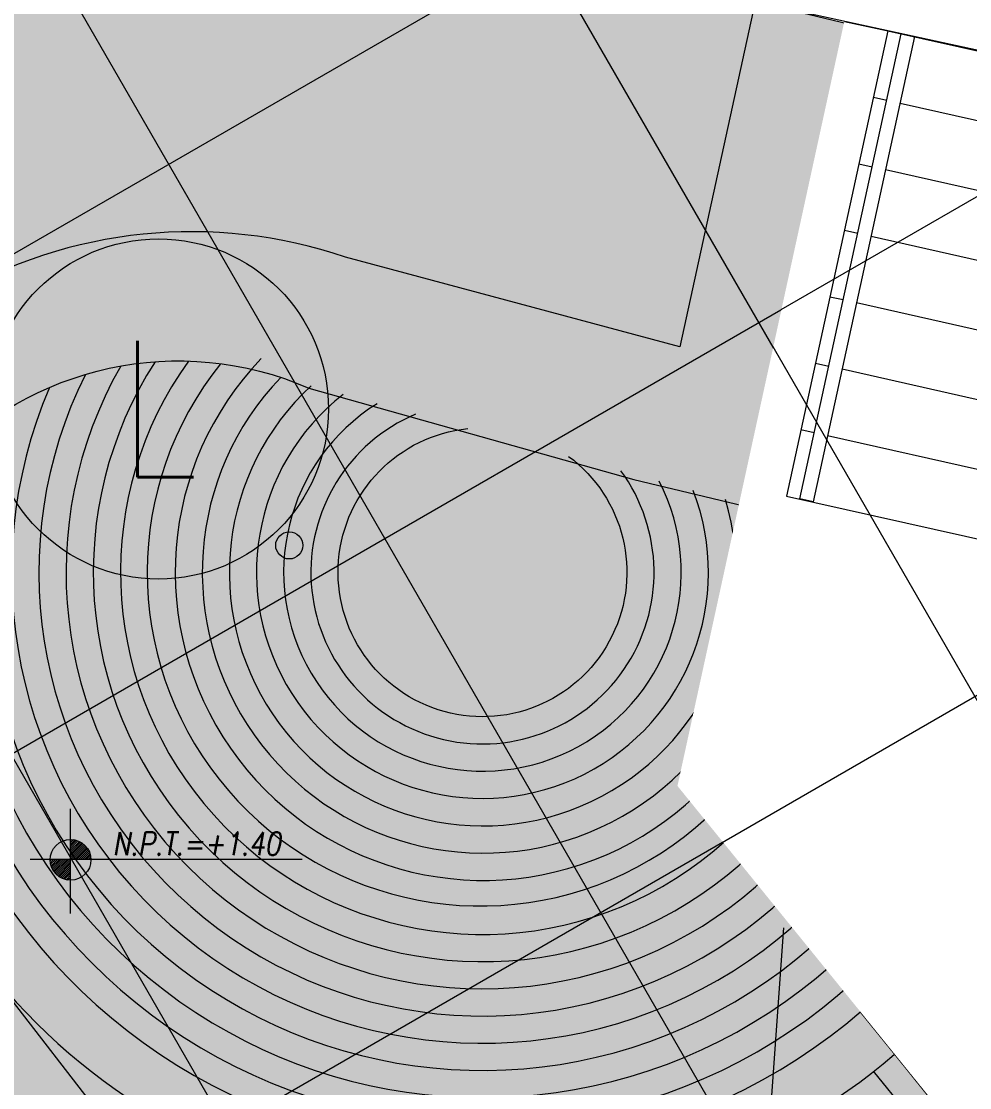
# Model space of a CAD drawing. Header units: inches. Extents: x 0 to 766, y -245 to 236.
# Drawn here: x 208.216 to 211.702, y 76.302 to 80.221 of the extents above; entities that cross this region are included whole.
import ezdxf
from ezdxf.enums import TextEntityAlignment as Align

# ---------------------------------------------------------------- set-up
doc = ezdxf.new("R2010")
doc.units = ezdxf.units.IN
doc.header["$MEASUREMENT"] = 0
doc.set_wipeout_variables(frame=1)
for name, pattern in [('ACAD_ISO13W100', [36, 12, -3, 12, -3, 0, -3, 0, -3]), ('PHANTOM', [2.5, 1.25, -0.25, 0.25, -0.25, 0.25, -0.25]), ('XREF_PAISAJISMO_200612$0$CENTERX2', [101.60000000000001, 63.5, -12.7, 12.7, -12.7])]:
    doc.linetypes.add(name, pattern=pattern)
for name, color, linetype, lineweight in [('A-BARANDAS', 251, 'Continuous', 9), ('A-MURO BAJO', 251, 'Continuous', 9), ('A-TEXTO-INDICACIONES', 251, 'Continuous', 9), ('COTAS-EXTER', 251, 'Continuous', 9), ('DLP_ETAPAS', 251, 'Continuous', 9), ('DLP_HATCH', 251, 'Continuous', 9), ('EJES', 251, 'PHANTOM', 9), ('XREF_PAISAJISMO_200612$0$A-AN-CORTE', 251, 'Continuous', 9), ('XREF_PAISAJISMO_200612$0$A-MURO BAJO', 251, 'Continuous', 9), ('XREF_PAISAJISMO_200612$0$HATCH MUROS', 251, 'Continuous', 9), ('XREF_PISOS_200612$0$A-HATCH-PISOS', 251, 'Continuous', 9), ('XREF_PISOS_200612$0$A-PISO', 251, 'Continuous', 9), ('XREF_PISOS_200612$0$A-PISO-BAJO', 251, 'Continuous', 9), ('XREF_VEGETACION_200612$0$0_PA_alternathera verde', 251, 'Continuous', 9)]:
    doc.layers.add(name, color=color, linetype=linetype, lineweight=lineweight)
doc.styles.add('R80', font='romans.shx', dxfattribs={"width": 0.8, "oblique": 15, "height": 0.1})
doc.styles.add('R80-200', font='romans.shx', dxfattribs={"width": 0.8, "oblique": 10, "height": 0.2})
doc.styles.add('ROMANS', font='romans.shx', dxfattribs={"width": 0.8})

# ---------------------------------------------------------------- blocks, each defined once
blk = doc.blocks.new('XREF_PISOS_200612')
at = {"true_color": 0xc5dddb}
h = blk.add_hatch(color=254, dxfattribs=at)
h.dxf.hatch_style = 1
edge = h.paths.add_edge_path()
edge.add_arc((54.99892079690471, 71.13364628795534), 1.23407653013565, 282.7922702117884, 399.0191692148975)
edge.add_line((55.9577185009839, 71.91059663705528), (57.2055154015443, 70.37074945777196))
edge.add_line((57.20551540152519, 70.3707494577393), (57.0635477855074, 68.39178800270984))
edge.add_arc((55.59758859759313, 68.49695366155356), 1.46972655840478, 355.8967182624839, 462.7922702117883)
edge = h.paths.add_edge_path()
edge.add_line((56.56403178910841, 74.39472984708846), (56.12014712160453, 74.49162354879081))
edge.add_arc((53.78942616723361, 74.48699336778373), 2.330725553522116, -70.16671900337963, 0.11382292701932784, ccw=False)
edge.add_arc((54.99892079629353, 71.1336462860927), 1.234076531673413, 39.01916926829148, 109.83391979392701, ccw=False)
edge.add_line((55.95771850083838, 71.91059663705528), (55.9032063249324, 71.9778675371781))
edge.add_line((55.9032063249324, 71.9778675371781), (56.56403178910841, 74.39472984708846))
h = blk.add_hatch(color=254, dxfattribs=at)
h.dxf.hatch_style = 1
h.paths.add_polyline_path([(54.58020495538949, 72.29451748076826, 0.5090695393243685), (54.02316192019498, 70.37810707837343), (51.94650354498299, 73.06005550175905, 0.3253199722627941)])
edge = h.paths.add_edge_path()
edge.add_line((51.86877816545893, 73.16652453504503), (51.6265304882545, 73.47352974489331))
edge.add_arc((52.67135021931608, 74.06374298036098), 1.199999972390337, 174.0387013124491, 209.4618791887144, ccw=False)
edge.add_arc((53.78938925190596, 74.4870191141963), 2.330762295406509, 187.3617327531659, 214.5100312634821)
at = {"layer": 'XREF_PISOS_200612$0$A-HATCH-PISOS', "true_color": 0x92a9b0}
h = blk.add_hatch(color=253, dxfattribs=at)
h.dxf.hatch_style = 1
edge = h.paths.add_edge_path()
edge.add_arc((55.59758859759313, 68.49695366155356), 1.469726558404782, 0, 360)
edge = h.paths.add_edge_path(flags=17)
edge.add_arc((55.59758859759313, 68.49695366155356), 1.269726558404782, 0, 360)
edge = h.paths.add_edge_path(flags=17)
edge.add_arc((54.99892079690471, 71.13364628795534), 1.034076530135634, 0, 360)
edge = h.paths.add_edge_path()
edge.add_arc((54.99892079690471, 71.13364628795534), 1.234076530135634, 0, 360)
edge = h.paths.add_edge_path()
edge.add_arc((53.78938925403054, 74.4870191141963), 2.330762297507354, 127.4804520067623, 310.5578864230343)
at = {"layer": 'XREF_PISOS_200612$0$A-HATCH-PISOS', "true_color": 0xe0e0e1}
h = blk.add_hatch(color=254, dxfattribs=at)
h.dxf.hatch_style = 1
edge = h.paths.add_edge_path()
edge.add_arc((52.66643022716744, 74.06339957937598), 1.200000062342337, 88.01213453400545, 93.85043760009276)
edge.add_arc((53.78938925408875, 74.4870191141963), 1.430762297742506, 147.2659047779428, 368.6520295151294)
edge.add_line((55.20386973783025, 74.70225320477039), (55.09865969131351, 74.72521906066686))
edge.add_arc((53.78938925440889, 74.4870191141963), 1.330762297125601, -215.6524953205452, 10.311233402340179, ccw=False)
edge = h.paths.add_edge_path()
edge.add_arc((52.66697778995149, 74.06296547409147), 1.200000029135486, 93.89178899422643, 99.96152538096048)
edge.add_arc((53.78938925403054, 74.48701911512762), 1.530762296842064, 150.3247349321483, 367.2244773653008)
edge.add_line((55.30799893170479, 74.679523287341), (55.20386973753921, 74.70225320477039))
edge.add_arc((53.78938925391412, 74.4870191141963), 1.43076229762372, -212.71064724603968, 8.652029516356606, ccw=False)
edge = h.paths.add_edge_path()
edge.add_arc((52.66844042384764, 74.0628813765943), 1.20000007315998, 100.0429389683687, 106.3980952359537)
edge.add_arc((53.78938925347757, 74.48701911512762), 1.630762296623925, 153.5232471654412, 365.9823496797743)
edge.add_line((55.4112704982399, 74.6569805694744), (55.30799893225776, 74.679523287341))
edge.add_arc((53.78938925403054, 74.4870191141963), 1.530762297511769, -209.65888704434474, 7.22447739755421, ccw=False)
edge = h.paths.add_edge_path()
edge.add_arc((52.66769635537639, 74.06217745877802), 1.20000010543789, 106.3751435761861, 113.0706104501771)
edge.add_arc((53.78938925405964, 74.4870191141963), 1.730762297221109, 156.8948425167453, 364.8911504293089)
edge.add_line((55.51384894110379, 74.63458915613592), (55.41127049957868, 74.6569805694744))
edge.add_arc((53.78938925368129, 74.48701911512762), 1.630762297748303, -206.4544495611675, 5.982349676683782, ccw=False)
at = {"layer": 'XREF_PISOS_200612$0$A-HATCH-PISOS', "true_color": 0xb6b7b9}
h = blk.add_hatch(color=9, dxfattribs=at)
h.dxf.hatch_style = 1
edge = h.paths.add_edge_path()
edge.add_line((52.82656347038574, 75.25366267096251), (52.70840953331208, 75.26317060459405))
edge.add_arc((53.78938925356488, 74.48701911233366), 1.330762298284656, 144.3213713190764, 370.3112335558802)
edge.add_line((55.09865969102248, 74.7252190625295), (55.00924709517858, 74.74473655875772))
edge.add_arc((53.79838421504246, 74.48659735079855), 1.238073004784988, -218.28429400160428, 12.034509564420091, ccw=False)
edge = h.paths.add_edge_path(flags=17)
edge.add_line((52.93987790952087, 75.23331252112985), (52.82656347038574, 75.25366267096251))
edge.add_arc((53.79838421504246, 74.48659735079855), 1.238073004771285, 141.7157059983957, 372.0345095644202)
edge.add_line((55.00924709517858, 74.74473655875772), (54.90699555852916, 74.76705661322922))
edge.add_arc((53.802571711567, 74.49025919195265), 1.138581945300408, -220.7388985044346, 14.070000220909378, ccw=False)
edge = h.paths.add_edge_path(flags=16)
edge.add_line((54.68529960481101, 74.74655005522072), (54.78190200086101, 74.7234928170219))
edge.add_arc((53.7830450226611, 74.48644914384931), 1.026598736551829, -224.18387945800384, 13.350180440410327, ccw=False)
edge.add_line((53.04686415856122, 75.20195085648447), (53.1506424418767, 75.16386979445815))
edge.add_arc((53.78938378344174, 74.48694257065654), 0.930709926748427, 133.337517589443, 312.8782368868921)
edge.add_arc((53.79732532892376, 74.4867668133229), 0.9251949243882076, 312.5252442106387, 376.3072154385884)
edge = h.paths.add_edge_path(flags=16)
edge.add_arc((52.65826434892369, 74.06684806663543), 1.199999826124216, 71.09462636329957, 76.28425072596549)
edge.add_arc((53.80378945104894, 74.48891788441688), 1.137727940708759, 139.180311149362, 374.150430368692)
edge.add_line((54.9069955580926, 74.76705661322922), (54.89438762961072, 74.6966324429959))
edge.add_line((54.89438762961072, 74.6966324429959), (54.78192317628418, 74.72356236632913))
edge.add_arc((53.78308458157699, 74.48643847741187), 1.026599375107881, -224.19736376415938, 13.354773306653726, ccw=False)
h = blk.add_hatch(color=9, dxfattribs=at)
h.dxf.hatch_style = 1
edge = h.paths.add_edge_path()
edge.add_line((51.79844065188081, 74.88716805260628), (51.67236577896983, 74.7285963781178))
edge.add_arc((53.78938925388502, 74.48701911047101), 2.130762297767082, 173.4900369748853, 361.5882792129217)
edge.add_line((55.9193329254631, 74.54607777204365), (55.81853303583921, 74.56808095332235))
edge.add_arc((53.78938925391412, 74.48701911326498), 2.030762297670194, -191.36413629534252, 2.287680641641316, ccw=False)
edge = h.paths.add_edge_path()
edge.add_line((51.9300802021753, 75.00741598103195), (51.79844065185171, 74.88716805260628))
edge.add_arc((53.78938925388502, 74.48701911326498), 2.030762297659275, 168.6358637046575, 362.2876806416085)
edge.add_line((55.81853303583921, 74.56808095332235), (55.71739480952965, 74.59015798848122))
edge.add_arc((53.78938925403054, 74.4870191141963), 1.930762297493972, -195.636254959721, 3.0621254132458944, ccw=False)
edge = h.paths.add_edge_path()
edge.add_line((52.06378956395201, 75.09857148304582), (51.9300802021753, 75.00741598103195))
edge.add_arc((53.78938925397233, 74.4870191141963), 1.930762297411756, 164.3637450398135, 363.0621254407513)
edge.add_line((55.71739480952965, 74.59015798941255), (55.61585846950766, 74.61232192721218))
edge.add_arc((53.78938925362309, 74.48701911140233), 1.830762298121708, -199.5143219486023, 3.9245616693016814, ccw=False)
edge = h.paths.add_edge_path()
edge.add_line((52.19745903913281, 75.16620710119605), (52.06378956395201, 75.09857148304582))
edge.add_arc((53.78938925400143, 74.4870191141963), 1.830762297553703, 160.4856781377707, 363.9245615828768)
edge.add_line((55.61585846950766, 74.61232192721218), (55.51384894139483, 74.6345891552046))
edge.add_arc((53.78938925426337, 74.48701911605895), 1.730762297080385, -203.10524369809252, 4.891150337399608, ccw=False)
at = {"layer": 'XREF_PISOS_200612$0$A-HATCH-PISOS', "true_color": 0xe0e0e1}
h = blk.add_hatch(color=254, dxfattribs=at)
h.dxf.hatch_style = 1
edge = h.paths.add_edge_path(flags=16)
edge.add_line((53.52343468970503, 75.05897125042975), (53.38736772688571, 75.09725859761238))
edge.add_arc((53.78986939205788, 74.4870981387794), 0.730960584429584, 123.4114499115848, 386.3382136874616)
edge.add_line((54.44494948640931, 74.81140269618481), (54.30439571887837, 74.84889942314476))
edge.add_arc((53.78829237117316, 74.48692108597606), 0.6303895478923638, -245.15599080770198, 35.04458819528452, ccw=False)
edge = h.paths.add_edge_path(flags=16)
edge.add_line((53.69799279805738, 75.00985303055495), (53.52343468970503, 75.05897125042975))
edge.add_arc((53.78829237219179, 74.48692109063268), 0.6303895440885066, 114.8440094541357, 395.0445879019404)
edge.add_line((54.30439571887837, 74.84889942314476), (54.14002295184764, 74.88547190465033))
edge.add_arc((53.78938796836883, 74.48701454605907), 0.5307665760527032, -260.0845541652534, 48.652829930020005, ccw=False)
edge = h.paths.add_edge_path()
edge.add_line((53.26529771648347, 75.13160739745945), (53.15063402269152, 75.16387019399554))
edge.add_arc((53.79056392496568, 74.48669492360204), 0.9317062984959988, 133.3802099532283, 376.1947080118275)
edge.add_line((54.6852996047528, 74.74655005522072), (54.56888593002805, 74.77433588542044))
edge.add_arc((53.78938925283728, 74.48701910953969), 0.830762300212253, -230.88668131177576, 20.23351767297902, ccw=False)
edge = h.paths.add_edge_path(flags=17)
edge.add_line((53.3875042591535, 75.09739627037197), (53.26556438326952, 75.13183715194464))
edge.add_arc((53.78938478903729, 74.48702633567154), 0.830763989518972, 129.0891280649266, 380.2329435857571)
edge.add_line((54.56888593005715, 74.77433588542044), (54.44494948638021, 74.81140269618481))
edge.add_arc((53.78985013553756, 74.48712857346982), 0.7309643398532095, -236.60337193478972, 26.335406073326112, ccw=False)
at = {"layer": 'XREF_PISOS_200612$0$A-HATCH-PISOS', "true_color": 0x92a9b0}
h = blk.add_hatch(color=253, dxfattribs=at)
h.dxf.hatch_style = 1
edge = h.paths.add_edge_path()
edge.add_line((53.69799279805738, 75.00985303055495), (54.14002295184764, 74.88547190465033))
edge.add_arc((53.7893892537104, 74.48701911326498), 0.5307622982392207, -260.0843325881158, 48.65260838913332, ccw=False)
h = blk.add_hatch(color=253, dxfattribs=at)
h.dxf.hatch_style = 1
edge = h.paths.add_edge_path()
edge.add_arc((52.67123684540275, 74.06265266425908), 1.199999999044897, 146.3561883176361, 173.9865527514772)
edge.add_arc((53.78938925382681, 74.4870191141963), 2.330762297655056, 187.3618337408711, 360.3744832982749)
edge.add_line((56.12010176797048, 74.50225279014558), (55.9193329254631, 74.54607777204365))
edge.add_arc((53.78938925423427, 74.4870191141963), 2.130762297318609, -186.47992867501887, 1.5882791130479745, ccw=False)
at = {"layer": 'XREF_PISOS_200612$0$A-PISO'}
for p, q in [((56.00062398504815, 72.33415688108653, 1.358552034868517e-06), (55.52063302736497, 72.9264910351485, 1.058326044239726e-06)), ((55.96815143167623, 72.2153937658295, 1.386836973059e-06), (55.45146202112664, 72.8530157469213, 1.063656738834243e-06)), ((55.93567887830432, 72.0966306515038, 1.41512191124949e-06), (55.37953621413908, 72.78294002823532, 1.067264353508462e-06)), ((55.9022657085734, 71.97442738432437, 1.0691692138858e-06), (55.30488810231327, 72.71622377634048, 1.069169213885796e-06)), ((55.57364803590463, 72.2257238868624, 1.285869830250226e-06), (55.22719456543564, 72.65326574072242, 1.069169213885796e-06))]:
    blk.add_line(p, q, dxfattribs=at)
at = {"layer": 'XREF_PISOS_200612$0$A-PISO-BAJO'}
blk.add_line((55.30488810231327, 72.71622377634048, 1.069169213885796e-06), (55.17892234318424, 72.87167216651142, 1.069169213885796e-06), dxfattribs=at)
at = {"layer": 'XREF_PISOS_200612$0$A-PISO-BAJO', "elevation": 1.069169213885796e-06}
blk.add_lwpolyline([(54.10577660927083, 74.91317361406982, -5.333950036102515), (53.73498989705695, 75.01498627848923)], format="xyb", dxfattribs=at)
at = {"layer": 'XREF_PISOS_200612$0$A-PISO-BAJO'}
for centre, radius, start, end in [((53.78938925403054, 74.4870191141963, 1.069169213885796e-06), 1.530762297507354, 150.3246780403434, 7.224477239872913), ((53.78938925403054, 74.4870191141963, 1.069169213885796e-06), 1.430762297507354, 147.265802488582, 8.652029499653697), ((53.78938925403054, 74.4870191141963, 1.069169213885796e-06), 1.330762297507354, 144.3213713920815, 10.31123339747147), ((53.782903280342, 74.48655564244837, -3.047465909136982e-06), 1.225984920685533, 141.2659208488417, 12.46012536782659), ((53.7925505846506, 74.48743839655071, 1.817644484994164e-06), 1.132747910690068, 136.1307928078994, 12.23385783595989), ((53.78938925403054, 74.4870191141963, 1.069169213885796e-06), 1.630762297507354, 153.5231903887261, 5.982349697587545), ((53.79183807628579, 74.48724010586739, 1.817644484994164e-06), 1.032371843836159, 136.0985755013485, 13.91181092276062), ((53.78938925403054, 74.4870191141963, 1.069169213885796e-06), 1.730762297507354, 156.8947562463504, 4.89115042980165), ((53.79057558480417, 74.48672424349934, 1.069169213885796e-06), 0.9316869239700493, 132.5754657164896, 16.71619242660446), ((53.78938925403054, 74.4870191141963, 1.069169213885796e-06), 0.8307622975073541, 128.0975772079916, 21.19408092578895), ((53.78938925403054, 74.4870191141963, 1.069169213885796e-06), 1.830762297507354, 160.4856781549254, 3.924561593731459), ((53.78938925403054, 74.4870191141963, 1.069169213885796e-06), 0.730762297507354, 122.0369735369277, 27.2546846112353), ((53.78938925411785, 74.4870191141963, 1.069169213885796e-06), 0.6307622977510663, 112.9881326275304, 36.30352556222009), ((53.78938925403054, 74.4870191141963, 1.069169213885796e-06), 1.930762297507354, 164.363745057124, 3.062125410865415), ((53.78938925403054, 74.4870191141963, 1.069169213885796e-06), 2.030762297507354, 168.6358637419886, 2.287680627450189), ((53.78938925403054, 74.4870191141963, 1.069169213885796e-06), 2.130762297507355, 173.4900370594879, 1.588279112245515), ((53.78938925403054, 74.4870191141963), 2.330762297507344, 187.3617327471513, 0.3744833155001972)]:
    blk.add_arc(centre, radius, start, end, dxfattribs=at)
blk = doc.blocks.new('XREF_PAISAJISMO_200612')
at = {"layer": 'XREF_PAISAJISMO_200612$0$HATCH MUROS', "true_color": 0xfecc66, "transparency": 33554636}
h = blk.add_hatch(color=31, dxfattribs=at)
h.dxf.hatch_style = 1
edge = h.paths.add_edge_path()
edge.add_line((54.89405069625354, 74.69672495964915), (55.27811512877815, 76.46721136756241))
edge.add_line((55.27811512877815, 76.46721136756241), (54.79171079854132, 76.58343159873039))
edge.add_line((54.79171079854132, 76.58343159873039), (54.51503128538025, 75.31592099461704))
edge.add_line((54.51503128538025, 75.31592099461704), (53.28586507274304, 75.64527508895844))
edge.add_arc((52.72007357972325, 73.97640617378056), 1.762170102351234, 71.27195757771082, 169.4345057587944)
edge.add_line((50.9877793911146, 74.29951654747128), (51.6265304882545, 73.47352974489331))
edge.add_arc((52.67135024428717, 74.06374299060553), 1.199999999170964, 66.45868895567799, 209.4618790281843, ccw=False)
edge.add_line((53.15064245814574, 75.16386978980154), (54.34548771445407, 74.8276569833979))
edge.add_line((54.34548771445407, 74.8276569833979), (54.89405069625354, 74.69672495964915))
h = blk.add_hatch(color=31, dxfattribs=at)
h.dxf.hatch_style = 1
edge = h.paths.add_edge_path()
edge.add_line((48.83705102378735, 49.3797353412956), (42.27613590849796, 51.17364057060331))
edge.add_line((42.27613590849796, 51.17364057060331), (42.1442649459932, 50.6913439296186))
edge.add_line((42.1442649459932, 50.6913439296186), (48.70518002239987, 48.89743871148676))
edge.add_arc((49.03485752572306, 50.1031802855432), 1.24999999984221, 254.7077842086312, 396.5574687146907)
edge.add_line((50.0389323233394, 50.84771624859422), (47.63950677079265, 54.08356091473252))
edge.add_arc((48.84439652319998, 54.97700407076627), 1.499999996173247, 126.6420190714534, 216.5574688337865, ccw=False)
edge.add_line((47.9491763083206, 56.1805740762502), (52.6097548295802, 59.6471311589703))
edge.add_arc((51.71453461091733, 60.8507011635229), 1.499999998587184, 306.6420192086435, 403.0791400210375)
edge.add_line((52.81015109751024, 61.87521300464869), (50.51616055591148, 64.32841438241303))
edge.add_arc((51.61177704366855, 65.3529262226075), 1.499999999647928, 119.94325922672101, 223.0791399646823, ccw=False)
edge.add_line((50.8630638657196, 66.65270642656833), (53.55149262698251, 68.20132367312908))
edge.add_arc((52.80277944903355, 69.50110387708992), 1.500000000480966, 299.9432592267209, 399.0191692085674)
edge.add_line((53.96818250254728, 70.44547442067415), (51.62378202326363, 73.47842186503112))
edge.add_line((51.62378202326363, 73.47842186503112), (50.98777939123102, 74.29951654840261))
edge.add_arc((52.67135024387971, 74.06374298594892), 1.699999996658933, 172.0279315554147, 210.7828218270243)
edge.add_line((51.21085750625934, 73.19370795693249), (53.57648488826817, 70.1346493717283))
edge.add_arc((52.80277944932459, 69.50110387708992), 1.000000000013736, -60.05674077403381, 39.31218981283001, ccw=False)
edge.add_line((53.3019215677632, 68.63458374142647), (50.61349280647119, 67.08596649486572))
edge.add_arc((51.61177704331931, 65.35292622353882), 1.999999999895062, 119.9432592252437, 223.0791399999672)
edge.add_line((50.15095506011858, 63.9869104353711), (52.44494560171734, 61.53370905853808))
edge.add_arc((51.71453461001511, 60.85070116445422), 1.00000000009015, -53.35798079465923, 43.07913999598088, ccw=False)
edge.add_line((52.31134808974457, 60.04832116048783), (47.65076956851408, 56.58176407869905))
edge.add_arc((48.84439652235596, 54.97700407169759), 1.999999996252296, 126.642019092148, 216.5574688909367)
edge.add_line((47.23787685247953, 53.78574652783573), (49.63730240432778, 50.54990186356008))
edge.add_arc((49.03485752598499, 50.1031802855432), 0.7499999998049021, -105.29221581013422, 36.55746873645029, ccw=False)
at = {"layer": 'XREF_PAISAJISMO_200612$0$A-AN-CORTE', "linetype": 'XREF_PAISAJISMO_200612$0$CENTERX2', "ltscale": 0.01}
blk.add_line((52.59818449037266, 41.13173306826502, 2.873573018057788e-07), (55.21519589924719, 77.6159012708813, 1.507209068436844e-06), dxfattribs=at)
at = {"layer": 'XREF_PAISAJISMO_200612$0$A-MURO BAJO', "elevation": 1.44340684943998e-06}
blk.add_lwpolyline([(54.89405069625354, 74.69672495964915), (55.27811512877815, 76.46721136756241), (54.79171079854132, 76.58343159873039), (54.51503128538025, 75.31592099461704), (53.28586507274304, 75.64527508895844, 0.4565830845115735), (50.9877793911146, 74.29951654747128), (51.6265304882545, 73.47352974489331, -0.7199181221196141), (53.15064245814574, 75.16386978980154), (54.34548771445407, 74.8276569833979)], format="xyb", close=True, dxfattribs=at)
at = {"layer": 'XREF_PAISAJISMO_200612$0$A-MURO BAJO', "elevation": 8.087887004281411e-07}
blk.add_lwpolyline([(48.70518002242898, 48.89743871148676, 0.7123039548466682), (50.0389323233394, 50.84771624859422), (47.63950677076355, 54.08356091473252, -0.4137814119066253), (47.9491763083206, 56.1805740762502), (52.6097548295802, 59.64713115803897, 0.4475160109253066), (52.81015109751024, 61.87521300464869), (50.51616055594059, 64.32841438241303, -0.4830737806256684), (50.8630638657196, 66.65270642656833), (53.55149262698251, 68.2013236740604, 0.4614079886898732), (53.96818250254728, 70.44547442067415), (51.6265304882545, 73.47352974489331), (51.23100122841424, 73.16765954904258), (53.57648488826817, 70.1346493717283, -0.4629596469573078), (53.3019215677632, 68.63458374142647), (50.61349280650029, 67.08596649486572, 0.4830737806256697), (50.15095506011858, 63.9869104353711), (52.44494560171734, 61.53370905760676, -0.4475160109253037), (52.31134808974457, 60.04832116048783), (47.65076956851408, 56.58176407869905, 0.4137814119066253), (47.23787685247953, 53.78574652783573), (49.63730240432778, 50.54990186356008, -0.7123039548466682), (48.83705102378735, 49.3797353412956, 0.7123039548466682)], format="xyb", dxfattribs=at)
blk = doc.blocks.new('paisajismo et 1')
at = {"layer": 'XREF_VEGETACION_200612$0$0_PA_alternathera verde', "true_color": 0x99b29c, "transparency": 33554618}
h = blk.add_hatch(dxfattribs=at)
h.set_pattern_fill('STIP2', color=253, scale=0.1, angle=45, style=0, double=1, pattern_type=2)
h.set_pattern_definition([(45, (-0.05515432893298566, 0.0678822509944439), (-0.07071067811865477, 0.07071067811865477), [0, -0.1]), (45, (-0.03535533905960619, 0.06505382340401411), (-0.07071067811865477, 0.07071067811865477), [0, -0.1]), (45, (-0.02192031021695584, 0.04454772733151913), (-0.07071067811865477, 0.07071067811865477), [0, -0.1]), (45, (0.01909188309218735, 0.05303300824016333), (-0.07071067811865477, 0.07071067811865477), [0, -0.1]), (45, (-0.008485281374305487, 0.07636753190308809), (-0.07071067811865477, 0.07071067811865477), [0, -0.1]), (45, (-0.006363961030729115, 0.112429978325963), (-0.07071067811865477, 0.07071067811865477), [0, -0.1]), (45, (-0.03606244584079832, 0.09263098798692226), (-0.07071067811865477, 0.07071067811865477), [0, -0.1]), (45, (0.02262741699814796, 0.09333809465169907), (-0.07071067811865477, 0.07071067811865477), [0, -0.1]), (45, (0.04171930009033531, 0.06717514432966709), (-0.07071067811865477, 0.07071067811865477), [0, -0.1]), (45, (0, 0.004242640919983387), (-0.07071067811865477, 0.07071067811865477), [0, -0.1]), (45, (-0.001414213562384248, 0.03111269790679216), (-0.07071067811865477, 0.07071067811865477), [0, -0.1]), (45, (0.02192031021695584, 0.02757716458290815), (-0.07071067811865477, 0.07071067811865477), [0, -0.1]), (45, (0.01979898987337947, 0.115965511649847), (-0.07071067811865477, 0.07071067811865477), [0, -0.1]), (45, (0.0148492424050346, 0.07566042523831129), (-0.07071067811865477, 0.07071067811865477), [0, -0.1]), (45, (-0.01414213562384248, 0.09333809465169907), (-0.07071067811865477, 0.07071067811865477), [0, -0.1]), (45, (0.004242640687152743, 0.09899494890123606), (-0.07071067811865477, 0.07071067811865477), [0, -0.1]), (45, (-0.002121320343576372, 0.05444722250103951), (-0.07071067811865477, 0.07071067811865477), [0, -0.1]), (45, (-0.02050609665457159, 0.112429978325963), (-0.07071067811865477, 0.07071067811865477), [0, -0.1]), (45, (0.04313351365271956, 0.09263098798692226), (-0.07071067811865477, 0.07071067811865477), [0, -0.1]), (45, (0.0622253967449069, 0.0692964643239975), (-0.07071067811865477, 0.07071067811865477), [0, -0.1]), (120.9638, (-0.02757716446649283, 0.05303300824016333), (0.141421532209918, -0.2828426137166201), [0.004123099999999989, -0.4081874999999993]), (14.03620000000003, (-0.03040559159126133, 0.07990306615829468), (-0.3535534263607663, -0.07071036266044872), [0.005831, -0.5772642]), (23.19860000000003, (0.006363961030729115, 0.08414570707827806), (0.282842725450836, 0.1414213818706459), [0.0053852, -0.5331313]), (194.0362, (0.04101219330914319, 0.05091168824583292), (0.3535534263607664, 0.07071036266044864), [0.005830999999999989, -0.5772641999999986]), (98.13009999999991, (0.009899494936689734, 0.03818376641720533), (-0.07071066359193326, 0.3535533934986177), [0.004999999999999999, -0.4949999999999999]), (0, (-0.003535533905960619, 0.1265721134841442), (0.07071070000000002, 0.07071069999999999), [0.005656900000000001, -0.1357645]), (146.3099, (0.03535533905960619, 0.07778174616396427), (-0.3535532763525759, 0.2121322549781836), [0.005099, -0.5048028999999999]), (8.130100000000086, (-0.01979898987337947, 0.02828427124768496), (0.3535533934986178, 0.07071066359193351), [0.004999999999999996, -0.4949999999999997]), (0, (-0.05586143571417779, 0.08131727948784828), (0.07071070000000002, 0.07071069999999999), [0.0042426, -0.1371787])])
edge = h.paths.add_edge_path()
edge.add_arc((51.71452824366861, 60.85070884227753), 1.000000000216064, 43.0791400622907, 201.8251881637574)
edge.add_arc((49.35667361045489, 60.07555095106363), 1.485354890708911, -86.78856903532977, 15.757876152655115, ccw=False)
edge.add_arc((49.53357393966871, 55.64184337481856), 2.952172311638322, 91.81863581691148, 163.0055155460936)
edge.add_line((46.71031444182154, 56.50470325071365), (46.6640651547059, 56.33555851131678))
edge.add_arc((49.53357393763145, 55.64184337668121), 2.952172309217285, 166.4092828962823, 218.9557343629963)
edge.add_arc((48.8443901540013, 54.97701175138354), 1.999999995301538, 126.64201920200159, 216.5574689137809, ccw=False)
edge.add_line((47.65076319815125, 56.58177175465971), (52.31134172272868, 60.04832883924246))
edge.add_arc((51.71452824343578, 60.85070884227753), 0.9999999991681295, 306.6420192171174, 403.0791400531792)
edge = h.paths.add_edge_path()
edge.add_arc((48.24317445792258, 69.78608579654247), 3.570987634337727, 308.6827920765558, 355.422778427953, ccw=False)
edge.add_arc((51.61177067240351, 65.35293390322477), 1.999999997126928, 119.9432591410272, 124.63522977367461, ccw=False)
edge.add_line((50.6134864394844, 67.08597417362034), (53.30191520074732, 68.6345914201811))
edge.add_arc((52.80277308280347, 69.50111155677587), 1.000000000514846, 299.9432591747675, 540.0000000533608)
edge = h.paths.add_edge_path()
edge.add_line((50.94000118487747, 77.43960933107883), (49.32637376661296, 71.45953549351543))
edge.add_arc((51.36612315132516, 70.81633663550019), 2.13875719131132, 89.20540455432968, 162.4982537651871, ccw=False)
edge.add_line((51.39578314134269, 72.9548881566152), (51.24286988412496, 73.15231186058372))
edge.add_arc((52.71662894968176, 74.02651515882462), 1.713533539200834, 79.26616203354871, 210.6755386143308, ccw=False)
edge.add_line((53.03576925653033, 75.71006695646793), (54.51503128538025, 75.31592099461704))
edge.add_line((54.51503128538025, 75.31592099461704), (54.79356219971669, 76.58298922982067))
edge.add_line((54.79356219971669, 76.58298922982067), (50.94000118487747, 77.43960933107883))
at = {"layer": 'XREF_VEGETACION_200612$0$0_PA_alternathera verde', "true_color": 0xcde5ce, "transparency": 33554618}
h = blk.add_hatch(color=254, dxfattribs=at)
edge = h.paths.add_edge_path()
edge.add_line((54.58191635808907, 75.6223316071555), (54.51503128538025, 75.31592099461704))
edge.add_line((54.51503128538025, 75.31592099461704), (53.28586507274304, 75.64527508895844))
edge.add_arc((52.72734840452904, 74.01878644526005), 1.719711073626238, 71.04814392273384, 107.9064280012974)
edge.add_arc((52.64217447076226, 74.0506981043145), 1.664682255013846, 105.4538315470579, 212.0361834056438)
edge.add_line((51.23100122841424, 73.16765954904258), (50.16290020092856, 74.5253567583859))
edge.add_line((50.16290020092856, 74.5253567583859), (50.93627608695533, 77.4543372457847))
edge.add_line((50.93627608695533, 77.4543372457847), (54.79171079854132, 76.58343159873039))
edge.add_line((54.79171079854132, 76.58343159873039), (54.58191635808907, 75.6223316071555))
at = {"layer": 'XREF_VEGETACION_200612$0$0_PA_alternathera verde', "true_color": 0x6e6b8e, "transparency": 33554615}
h = blk.add_hatch(dxfattribs=at)
h.set_pattern_fill('ANSI36', color=8, scale=0.3, angle=132, style=0)
h.set_pattern_definition([(177, (0, 0), (-0.06749766157737931, -0.03401406042485334), [0.09374999999999982, -0.01874999999999995, 0, -0.01874999999999995])])
h.paths.add_polyline_path([(52.44493923467235, 61.53371673729271), (50.15094869310269, 63.98691811412573, -0.02983337048309246), (49.99875479566981, 64.17048738338053), (47.50850257874117, 62.34643652662635), (46.64178588366485, 59.17656088992953), (47.38529452224611, 58.97326735313982), (46.71031444182154, 56.50470325071365, -0.3210017276305233), (49.43988423232804, 58.59252865053713, 0.4799056331604921), (50.78620576570393, 60.47893286496401, -0.8298184064914161)])
h.paths.add_polyline_path([(53.57647085300414, 70.13466641586274), (51.39578314134269, 72.9548881566152, 0.3311678825170863), (49.32637376661296, 71.45953549351543), (47.72912305110367, 65.61785032600164), (48.35610862975591, 65.44641808792949), (50.38572050523362, 66.93306078854948, -0.01384714641584868), (50.47507114583277, 66.99850802030414, 0.2068169700446639), (51.8027730823087, 69.50111155584455, -0.7046850096040277)])
for name in ['XREF_PAISAJISMO_200612', 'XREF_PISOS_200612']:
    blk.add_blockref(name, (0, 0))
blk = doc.blocks.new('COTASYEJES')
at = {"layer": 'EJES', "linetype": 'Continuous'}
blk.add_circle((-20.33656920559588, -32.8456634003669, -1.093768654425453e-06), 0.6249999999999999, dxfattribs=at)
at = {"layer": 'EJES', "color": 1, "linetype": 'Continuous', "style": 'ROMANS', "width": 0.8}
blk.add_text('L', height=0.4999999999999999, dxfattribs=at).set_placement((-20.33656920559588, -32.8456634003669, -1.093768654425453e-06), align=Align.MIDDLE_CENTER)
blk = doc.blocks.new('SIM NIVEL PLANTA')
at = {"linetype": 'Continuous'}
h = blk.add_hatch(dxfattribs=at)
h.set_pattern_fill('_USER', color=256, scale=0.0999963382923852, angle=45, style=0, pattern_type=0)
h.set_pattern_definition([(45, (35396.10580914898, 26516.48920438578), (-0.0707080889003696, 0.0707080889003696), [])])
h.paths.add_polyline_path([(-17.03192196782002, 1e-16), (-15.53208676343602, 1e-16, 0.4092090227661144), (-17.03192196782002, 1.474380134766136)])
h.paths.add_polyline_path([(-18.53175717220401, -1e-16, 0.4192358746569979), (-17.03192196782002, -1.525729753993459), (-17.03192196782002, 0)])
for p, q in [((-17.03192196782002, -3.974827738415029), (-17.03192196782002, 3.71603278895526)), ((0, 0), (-20, 0))]:
    blk.add_line(p, q)
blk.add_circle((-17.03192196782002, -0.0256748096136619), 1.500054944379798, dxfattribs=at)
at = {"style": 'R80'}
blk.add_attdef('N.P.T.+0.00', text='', height=2.029999999999998, dxfattribs=at).set_placement((-7.766043381718013, 2.014999999999999), align=Align.MIDDLE_CENTER)
blk = doc.blocks.new('ETAPAS_EL-ROSARIO-01')
at = {"layer": 'DLP_HATCH'}
h = blk.add_hatch(dxfattribs=at)
h.set_pattern_fill('NET', color=8, scale=0.5, angle=30)
h.set_pattern_definition([(29.99999999999999, (-226598.6886320594, -8188115.858783023), (-0.7937499999999998, 1.374815328507796), []), (120, (-226598.6886320594, -8188115.858783023), (-1.374815328507796, -0.7937499999999997), [])])
edge = h.paths.add_edge_path()
edge.add_line((-5.119257558631944, -39.38055419642478), (-2.145317182556028, -34.362713820301))
edge.add_line((-2.145317182556028, -34.362713820301), (-0.7240417564753443, -35.17092017363757))
edge.add_line((-0.7240417564753443, -35.17092017363757), (6.173584206553642, -23.15930621977895))
edge.add_line((6.173584206553642, -23.15930621977895), (4.372489723959006, -12.48715165443718))
edge.add_line((4.372489723959006, -12.48715165443718), (3.084003503667191, -7.412719970569015))
edge.add_line((3.084003503667191, -7.412719970569015), (0.6028502009867225, -1.453054812736809))
edge.add_line((0.6028502009867225, -1.453054812736809), (-26.05888872095966, -11.4215807216242))
edge.add_line((-26.05888872095966, -11.4215807216242), (-38.30667500055279, -6.003316828981042))
edge.add_line((-38.30667500055279, -6.003316828981042), (-39.01143954624422, -15.82896352373064))
edge.add_line((-39.01143954624422, -15.82896352373064), (-41.04641557997093, -27.65982411149889))
edge.add_arc((-46.95957980857929, -26.64272587094456), 6.000000002119358, 309.9255506769823, 350.2402988185339, ccw=False)
edge.add_line((-43.10882972707623, -31.24400002416223), (-48.93134561294573, -36.11679237801582))
edge.add_line((-48.93134561294573, -36.11679237801582), (-63.58545379701536, -32.11002549156547))
edge.add_line((-63.58545379701536, -32.11002549156547), (-61.2715167705901, -23.64699377864599))
edge.add_line((-61.2715167705901, -23.64699377864599), (-60.8656602006231, -17.4209560174495))
edge.add_line((-60.8656602006231, -17.4209560174495), (-71.96898017692729, -14.997259397991))
edge.add_line((-71.96898017692729, -14.997259397991), (-72.46370098288753, -16.80662044230849))
edge.add_line((-72.46370098288753, -16.80662044230849), (-97.98786569951335, -9.828191481530666))
edge.add_line((-97.98786569951335, -9.828191481530666), (-103.8112985943153, -36.55343463178724))
edge.add_line((-103.8112985943153, -36.55343463178724), (-110.35362560043, -66.42470536567271))
edge.add_line((-110.35362560043, -66.42470536567271), (-53.61793261306593, -81.61772925034165))
edge.add_line((-53.61793261306593, -81.61772925034165), (-44.92496922399732, -72.72020544484258))
edge.add_line((-44.92496922399732, -72.72020544484258), (-5.119257558631944, -39.38055419642478))
at = {"linetype": 'ACAD_ISO13W100', "ltscale": 0.15}
blk.add_lwpolyline([(8.322537324856967, 1.433249838650227), (-26.05888872095966, -11.4215807216242), (-38.30667500055279, -6.003316828981042), (-39.01143954624422, -15.82896352373064), (-41.04641557997093, -27.65982411149889, -0.1777433715196542), (-43.10882972707623, -31.24400002416223), (-48.93134561294573, -36.11679237801582), (-63.58545379701536, -32.11002549156547), (-61.2715167705901, -23.64699377864599), (-60.8656602006231, -17.4209560174495), (-71.96898017692729, -14.997259397991), (-72.46370098288753, -16.80662044230849), (-109.9024071195745, -6.570698751136661)], format="xyb", dxfattribs=at)
at = {"ltscale": 0.15}
blk.add_lwpolyline([(-5.119257558631944, -39.38055419642478), (-2.145317182556028, -34.362713820301), (-0.7240417564753443, -35.17092017363757), (6.173584206553642, -23.15930621977895), (4.372489723959006, -12.48715165443718), (3.084003503667191, -7.412719970569015), (0.6028502009867225, -1.453054812736809), (-26.05888872095966, -11.4215807216242), (-38.30667500055279, -6.003316828981042), (-39.01143954624422, -15.82896352373064), (-41.04641557997093, -27.65982411149889, -0.1777433714695818), (-43.10882972707623, -31.24400002416223), (-48.93134561294573, -36.11679237801582), (-63.58545379701536, -32.11002549156547), (-61.2715167705901, -23.64699377864599), (-60.8656602006231, -17.4209560174495), (-71.96898017692729, -14.997259397991), (-72.46370098288753, -16.80662044230849), (-97.98786569951335, -9.828191481530666), (-103.8112985943153, -36.55343463178724), (-110.35362560043, -66.42470536567271), (-53.61793261306593, -81.61772925034165), (-44.92496922399732, -72.72020544484258)], format="xyb", close=True, dxfattribs=at)

msp = doc.modelspace()

# ---------------------------------------------------------------- linework, layer by layer
at = {"layer": 'COTAS-EXTER', "color": 251}
msp.add_circle((209.2013202262699, 78.29524068542293, -1.402094120314191e-06), 0.05, dxfattribs=at)

# ---------------------------------------------------------------- block references
at = {"color": 251}
msp.add_blockref('paisajismo et 1', (156.1220962290192, 3.709226474245099, -1.06852960529373e-07), dxfattribs=at)
at = {"layer": 'A-TEXTO-INDICACIONES', "color": 251}
ref = msp.add_blockref('SIM NIVEL PLANTA', (209.2488772904856, 77.14093354724815, 1.186946176258619e-06), dxfattribs=dict(at, xscale=0.04999999999999999, yscale=0.04999999999999999, zscale=0.04999999999999999, rotation=0.009024318233188236))
ref.add_attrib('N.P.T.+0.00', 'N.P.T.=+1.40', dxfattribs={"layer": '0', "height": 0.08533333333333333, "rotation": 0.009024320776549822, "style": 'R80-200', "oblique": 10.00000000000004, "width": 0.8}).set_placement((208.8605592579936, 77.24162238844207, 1.186946176258619e-06), align=Align.TOP_CENTER)

# ---------------------------------------------------------------- next in the draw order: wipeouts: each hides what was drawn before it
at = {"color": 251}
msp.add_wipeout([(211.24165193401518, 80.22104701445443), (212.70714384490324, 79.90115100157503), (211.83779062488304, 75.91851270640329), (210.62827371903725, 77.41106884656483)], dxfattribs=at).translate(0, 0, -1.096001308154966e-06).dxf.layer = 'A-MURO BAJO'

# ---------------------------------------------------------------- next in the draw order: linework, layer by layer
at = {"layer": 'A-BARANDAS', "color": 251, "elevation": -1.096001308154966e-06}
msp.add_lwpolyline([(211.4508952203853, 80.1753729265975), (211.4997449502064, 80.16470972549638), (211.1265329358814, 78.4549691622006), (211.077683205129, 78.46563236330172)], close=True, dxfattribs=at)
at = {"layer": 'A-MURO BAJO', "color": 251}
for p, q in [((211.4020454903314, 80.18603612583598, -1.096001308154966e-06), (211.0288334746094, 78.4762955625402, -1.096001308154966e-06)), ((211.4020454905642, 80.1860361267673, -1.096001308154966e-06), (213.1481544278452, 79.79374322768768, 2.120518688737788e-06)), ((211.3487294878526, 79.94178747486791, -1.096001308154966e-06), (211.3975792176736, 79.9311242746981, -1.096001308154966e-06)), ((211.446428948426, 79.92046107359698, -1.096001308154966e-06), (213.0819519117888, 79.55161822781434, 2.31950350400594e-06)), ((211.2954134860722, 79.69753882296851, -1.096001308154966e-06), (211.3442632158933, 79.68687562279871, -1.096001308154966e-06)), ((211.3931129466457, 79.67621242169758, -1.096001308154966e-06), (213.0159509261377, 79.3102302905964, 2.293013124828675e-06)), ((211.2420974833606, 79.45329017106911, -1.096001308154966e-06), (211.290947214113, 79.44262697089931, -1.096001308154966e-06)), ((211.3397969439341, 79.43196376979819, -1.096001308154966e-06), (212.9499499401666, 79.06884235337844, 2.266522744785607e-06)), ((211.1887814815802, 79.20904151916972, -1.096001308154966e-06), (211.2376312114013, 79.19837831899991, -1.096001308154966e-06)), ((211.2864809421537, 79.18771511789879, -1.096001308154966e-06), (212.8839489541954, 78.82745441709181, 2.240032367081927e-06)), ((211.1354654788686, 78.96479286727032, -1.096001308154966e-06), (211.184315209621, 78.95412966710052, -1.096001308154966e-06)), ((211.2331649403734, 78.94346646599939, -1.096001308154966e-06), (212.8179479685443, 78.58606648080519, 2.213541987904662e-06)), ((211.0821494770883, 78.72054421537092, -1.096001308154966e-06), (211.1309992078407, 78.70988101520112, -1.096001308154966e-06)), ((211.1798489376617, 78.6992178141, -1.096001308154966e-06), (212.7519469826896, 78.34467854358724, 2.187051608155334e-06)), ((211.0288334753079, 78.47629556347152, -1.096001308154966e-06), (212.686128017953, 78.10395632133356, 1.956913045207336e-06))]:
    msp.add_line(p, q, dxfattribs=at)

# ---------------------------------------------------------------- next in the draw order: block references
at = {"color": 251}
msp.add_blockref('COTASYEJES', (229.0570709159604, 111.6419700831967, -1.572678485372836e-07), dxfattribs=at)
at = {"layer": 'DLP_ETAPAS', "color": 251}
msp.add_blockref('ETAPAS_EL-ROSARIO-01', (278.4598979095701, 96.25533297945282, -1.572678485372836e-07), dxfattribs=at)

doc.saveas('drawing.dxf')
